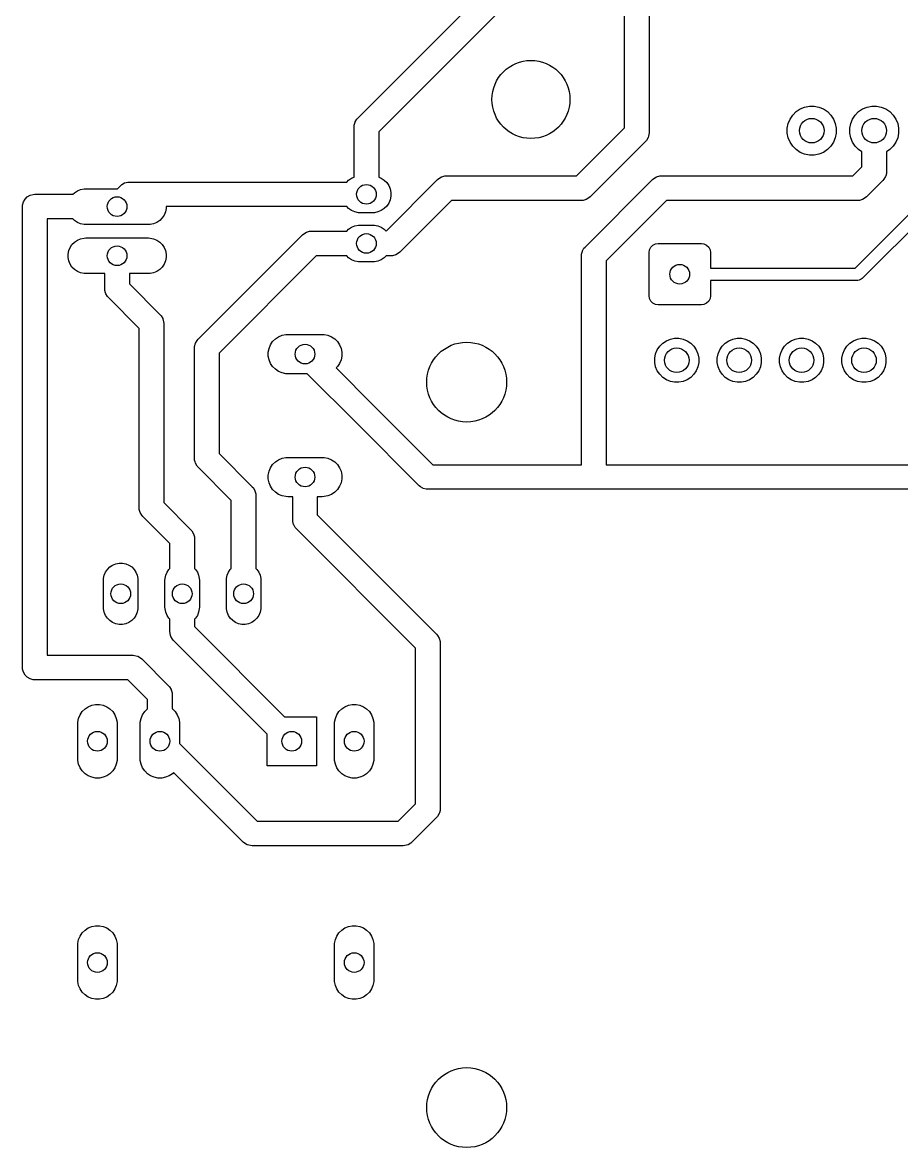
# Model space of a CAD drawing. Header units: millimetres. Extents: x 63 to 195, y -122 to -48.
# Drawn here: x 63 to 98.78, y -119.77 to -74.01 of the extents above; entities that cross this region are included whole.
import ezdxf

# ---------------------------------------------------------------- set-up
doc = ezdxf.new("R2010")
doc.units = ezdxf.units.MM
doc.layers.add('F.Cu', color=13, linetype='CONTINUOUS', true_color=0xc83434)

msp = doc.modelspace()

# ---------------------------------------------------------------- linework, layer by layer
at = {"layer": 'F.Cu', "linetype": 'CONTINUOUS'}
for p, q in [((76.646447, -77.896447), (106.396446, -48.146447)), ((106.957107, -49), (77.5, -78.457106)), ((87.5, -78.292893), (87.5, -73)), ((88.5, -73.207106), (88.5, -78.5)), ((94.243079, -77.938603), (94.35199, -77.775607)), ((94.35199, -77.775607), (94.490607, -77.63699)), ((94.490607, -77.63699), (94.653603, -77.528079)), ((94.653603, -77.528079), (94.834715, -77.45306)), ((94.834715, -77.45306), (95.026983, -77.414815)), ((95.026983, -77.414815), (95.223017, -77.414815)), ((95.223017, -77.414815), (95.415285, -77.45306)), ((95.415285, -77.45306), (95.596397, -77.528079)), ((95.596397, -77.528079), (95.759393, -77.63699)), ((95.759393, -77.63699), (95.89801, -77.775607)), ((95.89801, -77.775607), (96.006921, -77.938603)), ((96.783079, -77.938603), (96.89199, -77.775607)), ((96.89199, -77.775607), (97.030607, -77.63699)), ((97.030607, -77.63699), (97.193603, -77.528079)), ((97.193603, -77.528079), (97.374715, -77.45306)), ((97.374715, -77.45306), (97.566983, -77.414815)), ((97.566983, -77.414815), (97.763017, -77.414815)), ((97.763017, -77.414815), (97.955285, -77.45306)), ((97.955285, -77.45306), (98.136397, -77.528079)), ((98.136397, -77.528079), (98.299393, -77.63699)), ((98.299393, -77.63699), (98.43801, -77.775607)), ((98.43801, -77.775607), (98.546921, -77.938603)), ((76.5, -78.25), (76.504277, -78.184752)), ((76.5, -80.295668), (76.5, -78.25)), ((76.504277, -78.184737), (76.53806, -78.058658)), ((76.504277, -78.184752), (76.504277, -78.184737)), ((76.53806, -78.058658), (76.539337, -78.056447)), ((76.539337, -78.056447), (76.603323, -77.945619)), ((76.603323, -77.945619), (76.603338, -77.945603)), ((76.603338, -77.945603), (76.646447, -77.896447)), ((94.129815, -78.311983), (94.16806, -78.119715)), ((94.16806, -78.119715), (94.243079, -77.938603)), ((96.006921, -77.938603), (96.08194, -78.119715)), ((96.08194, -78.119715), (96.120185, -78.311983)), ((96.669815, -78.311983), (96.70806, -78.119715)), ((96.70806, -78.119715), (96.783079, -77.938603)), ((98.546921, -77.938603), (98.62194, -78.119715)), ((98.62194, -78.119715), (98.660185, -78.311983)), ((77.5, -78.457106), (77.5, -80.295668)), ((85.542894, -80.25), (87.5, -78.292893)), ((88.46194, -78.691342), (88.396677, -78.804381)), ((88.477757, -78.632311), (88.46194, -78.691342)), ((88.495723, -78.565263), (88.477757, -78.632311)), ((88.5, -78.5), (88.495723, -78.565247)), ((88.495723, -78.565247), (88.495723, -78.565263)), ((94.129815, -78.508017), (94.129815, -78.311983)), ((94.16806, -78.700285), (94.129815, -78.508017)), ((94.243079, -78.881397), (94.16806, -78.700285)), ((96.08194, -78.700285), (96.006921, -78.881397)), ((96.120185, -78.508017), (96.08194, -78.700285)), ((96.120185, -78.311983), (96.120185, -78.508017)), ((96.669815, -78.508017), (96.669815, -78.311983)), ((96.70806, -78.700285), (96.669815, -78.508017)), ((96.783079, -78.881397), (96.70806, -78.700285)), ((98.62194, -78.700285), (98.546921, -78.881397)), ((98.660185, -78.508017), (98.62194, -78.700285)), ((98.660185, -78.311983), (98.660185, -78.508017)), ((88.353554, -78.853553), (86.103553, -81.103553)), ((88.396669, -78.804388), (88.353554, -78.853553)), ((88.396677, -78.804381), (88.396669, -78.804388)), ((94.35199, -79.044393), (94.243079, -78.881397)), ((94.490607, -79.18301), (94.35199, -79.044393)), ((95.89801, -79.044393), (95.759393, -79.18301)), ((96.006921, -78.881397), (95.89801, -79.044393)), ((96.89199, -79.044393), (96.783079, -78.881397)), ((97.030607, -79.18301), (96.89199, -79.044393)), ((98.43801, -79.044393), (98.299393, -79.18301)), ((98.546921, -78.881397), (98.43801, -79.044393)), ((94.653603, -79.291921), (94.490607, -79.18301)), ((94.834715, -79.36694), (94.653603, -79.291921)), ((95.026983, -79.405185), (94.834715, -79.36694)), ((95.223017, -79.405185), (95.026983, -79.405185)), ((95.415285, -79.36694), (95.223017, -79.405185)), ((95.596397, -79.291921), (95.415285, -79.36694)), ((95.759393, -79.18301), (95.596397, -79.291921)), ((97.165, -79.272808), (97.030607, -79.18301)), ((97.165, -79.877894), (97.165, -79.272808)), ((98.299393, -79.18301), (98.165, -79.272808)), ((98.165, -79.272808), (98.165, -80.085)), ((96.792894, -80.25), (97.165, -79.877894)), ((98.165, -80.085), (98.160723, -80.150247)), ((67.045619, -80.603323), (67.158658, -80.53806)), ((67.158658, -80.53806), (67.284737, -80.504277)), ((67.284737, -80.504277), (67.284752, -80.504277)), ((67.284752, -80.504277), (67.35, -80.5)), ((67.35, -80.5), (76.194447, -80.5)), ((76.194447, -80.5), (76.274205, -80.420242)), ((76.274205, -80.420242), (76.396452, -80.338559)), ((76.396452, -80.338559), (76.5, -80.295668)), ((77.5, -80.295668), (77.603548, -80.338559)), ((77.603548, -80.338559), (77.725795, -80.420242)), ((77.725795, -80.420242), (77.829758, -80.524205)), ((77.799223, -82.49367), (79.896447, -80.396446)), ((77.829758, -80.524205), (77.911441, -80.646452)), ((79.896447, -80.396446), (79.945611, -80.35333)), ((79.945611, -80.35333), (79.945619, -80.353323)), ((79.945619, -80.353323), (80.058658, -80.28806)), ((80.058658, -80.28806), (80.102391, -80.276342)), ((80.102391, -80.276342), (80.184737, -80.254277)), ((80.184737, -80.254277), (80.184752, -80.254277)), ((80.184752, -80.254277), (80.25, -80.25)), ((80.25, -80.25), (85.542894, -80.25)), ((85.896447, -83.146447), (88.646446, -80.396447)), ((88.646446, -80.396447), (88.69561, -80.353331)), ((88.69561, -80.353331), (88.695619, -80.353323)), ((88.695619, -80.353323), (88.808658, -80.28806)), ((88.808658, -80.28806), (88.934737, -80.254277)), ((88.934737, -80.254277), (88.934752, -80.254277)), ((88.934752, -80.254277), (89, -80.25)), ((89, -80.25), (96.792894, -80.25)), ((98.018553, -80.438553), (97.353553, -81.103553)), ((98.061661, -80.389396), (98.018553, -80.438553)), ((98.061677, -80.389381), (98.061661, -80.389396)), ((98.12694, -80.276342), (98.061677, -80.389381)), ((98.135237, -80.245376), (98.12694, -80.276342)), ((98.160723, -80.150263), (98.135237, -80.245376)), ((98.160723, -80.150247), (98.160723, -80.150263)), ((63.434737, -81.004278), (63.5, -81)), ((63.5, -81), (65.054632, -81)), ((65.054632, -81), (65.115065, -80.939567)), ((65.115065, -80.939567), (65.233237, -80.860607)), ((65.233237, -80.860607), (65.364544, -80.806218)), ((65.364544, -80.806218), (65.503938, -80.778491)), ((65.503938, -80.778491), (65.575, -80.775)), ((65.575, -80.775), (66.867893, -80.775)), ((66.867893, -80.775), (66.996447, -80.646446)), ((66.996447, -80.646446), (67.045603, -80.603338)), ((67.045603, -80.603338), (67.045619, -80.603323)), ((77.911441, -80.646452), (77.967705, -80.782286)), ((77.967705, -80.782286), (77.996389, -80.926487)), ((77.996389, -80.926487), (77.996389, -81.073513)), ((63, -81.5), (63.004278, -81.434737)), ((63.004278, -81.434737), (63.03806, -81.308658)), ((63.03806, -81.308658), (63.103323, -81.195619)), ((63.103323, -81.195619), (63.195619, -81.103323)), ((63.195619, -81.103323), (63.308658, -81.03806)), ((63.308658, -81.03806), (63.434737, -81.004278)), ((77.911441, -81.353548), (77.829758, -81.475795)), ((77.967705, -81.217714), (77.911441, -81.353548)), ((77.996389, -81.073513), (77.967705, -81.217714)), ((80.457107, -81.25), (78.353553, -83.353553)), ((85.75, -81.25), (80.457107, -81.25)), ((85.815248, -81.245723), (85.75, -81.25)), ((85.815263, -81.245723), (85.815248, -81.245723)), ((85.941342, -81.21194), (85.815263, -81.245723)), ((86.054381, -81.146677), (85.941342, -81.21194)), ((86.054396, -81.146661), (86.054381, -81.146677)), ((86.103553, -81.103553), (86.054396, -81.146661)), ((89.207107, -81.25), (86.75, -83.707106)), ((97, -81.25), (89.207107, -81.25)), ((96.896446, -84), (99.5, -81.396446)), ((97.065248, -81.245723), (97, -81.25)), ((97.065263, -81.245723), (97.065248, -81.245723)), ((97.191342, -81.21194), (97.065263, -81.245723)), ((97.304381, -81.146677), (97.191342, -81.21194)), ((97.304396, -81.146661), (97.304381, -81.146677)), ((97.353553, -81.103553), (97.304396, -81.146661)), ((63, -100.25), (63, -81.5)), ((68.764393, -81.841763), (68.685433, -81.959935)), ((68.818782, -81.710456), (68.764393, -81.841763)), ((68.846509, -81.571062), (68.818782, -81.710456)), ((76.194447, -81.5), (68.846509, -81.5)), ((68.846509, -81.5), (68.846509, -81.571062)), ((76.274205, -81.579758), (76.194447, -81.5)), ((76.396452, -81.661441), (76.274205, -81.579758)), ((76.532286, -81.717705), (76.396452, -81.661441)), ((76.676487, -81.746389), (76.532286, -81.717705)), ((76.75, -81.75), (76.676487, -81.746389)), ((77.25, -81.75), (76.75, -81.75)), ((77.323513, -81.746389), (77.25, -81.75)), ((77.467714, -81.717705), (77.323513, -81.746389)), ((77.603548, -81.661441), (77.467714, -81.717705)), ((77.725795, -81.579758), (77.603548, -81.661441)), ((77.829758, -81.475795), (77.725795, -81.579758)), ((99.926776, -81.676777), (97.176777, -84.426777)), ((65.054632, -82), (64, -82)), ((64, -82), (64, -99.75)), ((65.115065, -82.060433), (65.054632, -82)), ((65.233237, -82.139393), (65.115065, -82.060433)), ((65.364544, -82.193782), (65.233237, -82.139393)), ((65.503938, -82.221509), (65.364544, -82.193782)), ((65.575, -82.225), (65.503938, -82.221509)), ((68.125, -82.225), (65.575, -82.225)), ((68.196062, -82.221509), (68.125, -82.225)), ((68.335456, -82.193782), (68.196062, -82.221509)), ((68.466763, -82.139393), (68.335456, -82.193782)), ((68.584935, -82.060433), (68.466763, -82.139393)), ((68.685433, -81.959935), (68.584935, -82.060433)), ((76.274205, -82.420242), (76.396452, -82.338559)), ((76.396452, -82.338559), (76.532286, -82.282295)), ((76.532286, -82.282295), (76.676487, -82.253611)), ((76.676487, -82.253611), (76.75, -82.25)), ((76.75, -82.25), (77.25, -82.25)), ((77.25, -82.25), (77.323513, -82.253611)), ((77.323513, -82.253611), (77.467714, -82.282295)), ((77.467714, -82.282295), (77.603548, -82.338559)), ((77.603548, -82.338559), (77.725795, -82.420242)), ((65.233237, -82.860607), (65.364544, -82.806218)), ((65.364544, -82.806218), (65.503938, -82.778491)), ((65.503938, -82.778491), (65.575, -82.775)), ((65.575, -82.775), (68.125, -82.775)), ((68.125, -82.775), (68.196062, -82.778491)), ((68.196062, -82.778491), (68.335456, -82.806218)), ((68.335456, -82.806218), (68.466763, -82.860607)), ((70.146447, -86.896447), (74.396447, -82.646446)), ((74.396447, -82.646446), (74.445611, -82.60333)), ((74.445611, -82.60333), (74.445619, -82.603323)), ((74.445619, -82.603323), (74.558658, -82.53806)), ((74.558658, -82.53806), (74.604309, -82.525828)), ((74.604309, -82.525828), (74.684737, -82.504277)), ((74.684737, -82.504277), (74.684752, -82.504277)), ((74.684752, -82.504277), (74.75, -82.5)), ((74.75, -82.5), (76.194447, -82.5)), ((76.194447, -82.5), (76.274205, -82.420242)), ((77.725795, -82.420242), (77.799223, -82.49367)), ((64.853491, -83.428938), (64.881218, -83.289544)), ((64.881218, -83.289544), (64.935607, -83.158237)), ((64.935607, -83.158237), (65.014567, -83.040065)), ((65.014567, -83.040065), (65.115065, -82.939567)), ((65.115065, -82.939567), (65.233237, -82.860607)), ((68.466763, -82.860607), (68.584935, -82.939567)), ((68.584935, -82.939567), (68.685433, -83.040065)), ((68.685433, -83.040065), (68.764393, -83.158237)), ((68.764393, -83.158237), (68.818782, -83.289544)), ((68.818782, -83.289544), (68.846509, -83.428938)), ((85.79053, -83.30438), (85.853323, -83.195619)), ((85.853323, -83.195619), (85.853338, -83.195603)), ((85.853338, -83.195603), (85.896447, -83.146447)), ((88.5, -83.367648), (88.515284, -83.262745)), ((88.515284, -83.262745), (88.568438, -83.154016)), ((88.568438, -83.154016), (88.654016, -83.068438)), ((88.654016, -83.068438), (88.762745, -83.015284)), ((88.762745, -83.015284), (88.867648, -83)), ((88.867648, -83), (90.632352, -83)), ((90.632352, -83), (90.737255, -83.015284)), ((90.737255, -83.015284), (90.845984, -83.068438)), ((90.845984, -83.068438), (90.931562, -83.154016)), ((90.931562, -83.154016), (90.984716, -83.262745)), ((90.984716, -83.262745), (91, -83.367648)), ((64.853491, -83.571062), (64.853491, -83.428938)), ((64.881218, -83.710456), (64.853491, -83.571062)), ((64.935607, -83.841763), (64.881218, -83.710456)), ((68.818782, -83.710456), (68.764393, -83.841763)), ((68.846509, -83.571062), (68.818782, -83.710456)), ((68.846509, -83.428938), (68.846509, -83.571062)), ((74.957107, -83.5), (71, -87.457106)), ((76.194447, -83.5), (74.957107, -83.5)), ((76.274205, -83.579758), (76.194447, -83.5)), ((76.396452, -83.661441), (76.274205, -83.579758)), ((76.532286, -83.717705), (76.396452, -83.661441)), ((76.676487, -83.746389), (76.532286, -83.717705)), ((76.75, -83.75), (76.676487, -83.746389)), ((77.25, -83.75), (76.75, -83.75)), ((77.323513, -83.746389), (77.25, -83.75)), ((77.467714, -83.717705), (77.323513, -83.746389)), ((77.603548, -83.661441), (77.467714, -83.717705)), ((77.725795, -83.579758), (77.603548, -83.661441)), ((77.805553, -83.5), (77.725795, -83.579758)), ((78, -83.5), (77.805553, -83.5)), ((78.065248, -83.495723), (78, -83.5)), ((78.065263, -83.495723), (78.065248, -83.495723)), ((78.191342, -83.46194), (78.065263, -83.495723)), ((78.304381, -83.396677), (78.191342, -83.46194)), ((78.304396, -83.396661), (78.304381, -83.396677)), ((78.353553, -83.353553), (78.304396, -83.396661)), ((85.75, -83.5), (85.754277, -83.434752)), ((85.75, -92), (85.75, -83.5)), ((85.754277, -83.434737), (85.78806, -83.308658)), ((85.754277, -83.434752), (85.754277, -83.434737)), ((85.78806, -83.308658), (85.79053, -83.30438)), ((86.75, -83.707106), (86.75, -92)), ((88.5, -85.132352), (88.5, -83.367648)), ((91, -83.367648), (91, -84)), ((65.014567, -83.959935), (64.935607, -83.841763)), ((65.115065, -84.060433), (65.014567, -83.959935)), ((65.233237, -84.139393), (65.115065, -84.060433)), ((65.364544, -84.193782), (65.233237, -84.139393)), ((65.503938, -84.221509), (65.364544, -84.193782)), ((68.335456, -84.193782), (68.196062, -84.221509)), ((68.466763, -84.139393), (68.335456, -84.193782)), ((68.584935, -84.060433), (68.466763, -84.139393)), ((68.685433, -83.959935), (68.584935, -84.060433)), ((68.764393, -83.841763), (68.685433, -83.959935)), ((91, -84), (96.896446, -84)), ((65.575, -84.225), (65.503938, -84.221509)), ((66.35, -84.225), (65.575, -84.225)), ((66.35, -84.85), (66.35, -84.225)), ((68.125, -84.225), (67.35, -84.225)), ((67.35, -84.225), (67.35, -84.642894)), ((67.35, -84.642894), (68.603553, -85.896447)), ((68.196062, -84.221509), (68.125, -84.225)), ((97, -84.5), (91, -84.5)), ((91, -84.5), (91, -85.132352)), ((97.048773, -84.495196), (97, -84.5)), ((97.138893, -84.457867), (97.048773, -84.495196)), ((97.138897, -84.457862), (97.138893, -84.457867)), ((97.176777, -84.426777), (97.138897, -84.457862)), ((66.354277, -84.915247), (66.35, -84.85)), ((66.354277, -84.915263), (66.354277, -84.915247)), ((66.378129, -85.004278), (66.354277, -84.915263)), ((66.38806, -85.041342), (66.378129, -85.004278)), ((66.453323, -85.154381), (66.38806, -85.041342)), ((66.453338, -85.154396), (66.453323, -85.154381)), ((66.496447, -85.203553), (66.453338, -85.154396)), ((67.75, -86.457106), (66.496447, -85.203553)), ((88.515284, -85.237255), (88.5, -85.132352)), ((88.568438, -85.345984), (88.515284, -85.237255)), ((88.654016, -85.431562), (88.568438, -85.345984)), ((88.762745, -85.484716), (88.654016, -85.431562)), ((88.867648, -85.5), (88.762745, -85.484716)), ((90.632352, -85.5), (88.867648, -85.5)), ((90.737255, -85.484716), (90.632352, -85.5)), ((90.845984, -85.431562), (90.737255, -85.484716)), ((90.931562, -85.345984), (90.845984, -85.431562)), ((90.984716, -85.237255), (90.931562, -85.345984)), ((91, -85.132352), (90.984716, -85.237255)), ((68.603553, -85.896447), (68.646661, -85.945603)), ((68.646661, -85.945603), (68.646677, -85.945619)), ((68.646677, -85.945619), (68.70947, -86.05438)), ((67.75, -93.75), (67.75, -86.457106)), ((68.70947, -86.05438), (68.71194, -86.058658)), ((68.71194, -86.058658), (68.745723, -86.184737)), ((68.745723, -86.184737), (68.745723, -86.184752)), ((68.745723, -86.184752), (68.75, -86.25)), ((68.75, -86.25), (68.75, -93.542894)), ((70.040581, -87.054291), (70.103323, -86.945619)), ((70.103323, -86.945619), (70.103338, -86.945603)), ((70.103338, -86.945603), (70.146447, -86.896447)), ((73.181592, -86.992485), (73.292485, -86.881592)), ((73.292485, -86.881592), (73.422883, -86.794463)), ((73.422883, -86.794463), (73.567772, -86.734448)), ((73.567772, -86.734448), (73.721586, -86.703852)), ((73.721586, -86.703852), (73.8, -86.7)), ((73.8, -86.7), (75.2, -86.7)), ((75.2, -86.7), (75.278414, -86.703852)), ((75.278414, -86.703852), (75.432228, -86.734448)), ((75.432228, -86.734448), (75.577117, -86.794463)), ((75.577117, -86.794463), (75.707515, -86.881592)), ((75.707515, -86.881592), (75.818408, -86.992485)), ((89.205743, -86.956271), (89.368744, -86.888754)), ((89.368744, -86.888754), (89.541785, -86.854334)), ((89.541785, -86.854334), (89.718215, -86.854334)), ((89.718215, -86.854334), (89.891256, -86.888754)), ((89.891256, -86.888754), (90.054257, -86.956271)), ((91.745743, -86.956271), (91.908744, -86.888754)), ((91.908744, -86.888754), (92.081785, -86.854334)), ((92.081785, -86.854334), (92.258215, -86.854334)), ((92.258215, -86.854334), (92.431256, -86.888754)), ((92.431256, -86.888754), (92.594257, -86.956271)), ((94.285743, -86.956271), (94.448744, -86.888754)), ((94.448744, -86.888754), (94.621785, -86.854334)), ((94.621785, -86.854334), (94.798215, -86.854334)), ((94.798215, -86.854334), (94.971256, -86.888754)), ((94.971256, -86.888754), (95.134257, -86.956271)), ((96.825743, -86.956271), (96.988744, -86.888754)), ((96.988744, -86.888754), (97.161785, -86.854334)), ((97.161785, -86.854334), (97.338215, -86.854334)), ((97.338215, -86.854334), (97.511256, -86.888754)), ((97.511256, -86.888754), (97.674257, -86.956271)), ((70, -87.25), (70.004277, -87.184752)), ((70, -91.75), (70, -87.25)), ((70.004277, -87.184737), (70.03806, -87.058658)), ((70.004277, -87.184752), (70.004277, -87.184737)), ((70.03806, -87.058658), (70.040581, -87.054291)), ((73.003852, -87.421586), (73.034448, -87.267772)), ((73.034448, -87.267772), (73.094463, -87.122883)), ((73.094463, -87.122883), (73.181592, -86.992485)), ((75.818408, -86.992485), (75.905537, -87.122883)), ((75.905537, -87.122883), (75.965552, -87.267772)), ((75.965552, -87.267772), (75.996148, -87.421586)), ((88.768754, -87.488744), (88.836271, -87.325743)), ((88.836271, -87.325743), (88.934291, -87.179046)), ((88.934291, -87.179046), (89.059046, -87.054291)), ((89.059046, -87.054291), (89.205743, -86.956271)), ((90.054257, -86.956271), (90.200954, -87.054291)), ((90.200954, -87.054291), (90.325709, -87.179046)), ((90.325709, -87.179046), (90.423729, -87.325743)), ((90.423729, -87.325743), (90.491246, -87.488744)), ((91.308754, -87.488744), (91.376271, -87.325743)), ((91.376271, -87.325743), (91.474291, -87.179046)), ((91.474291, -87.179046), (91.599046, -87.054291)), ((91.599046, -87.054291), (91.745743, -86.956271)), ((92.594257, -86.956271), (92.740954, -87.054291)), ((92.740954, -87.054291), (92.865709, -87.179046)), ((92.865709, -87.179046), (92.963729, -87.325743)), ((92.963729, -87.325743), (93.031246, -87.488744)), ((93.848754, -87.488744), (93.916271, -87.325743)), ((93.916271, -87.325743), (94.014291, -87.179046)), ((94.014291, -87.179046), (94.139046, -87.054291)), ((94.139046, -87.054291), (94.285743, -86.956271)), ((95.134257, -86.956271), (95.280954, -87.054291)), ((95.280954, -87.054291), (95.405709, -87.179046)), ((95.405709, -87.179046), (95.503729, -87.325743)), ((95.503729, -87.325743), (95.571246, -87.488744)), ((96.388754, -87.488744), (96.456271, -87.325743)), ((96.456271, -87.325743), (96.554291, -87.179046)), ((96.554291, -87.179046), (96.679046, -87.054291)), ((96.679046, -87.054291), (96.825743, -86.956271)), ((97.674257, -86.956271), (97.820954, -87.054291)), ((97.820954, -87.054291), (97.945709, -87.179046)), ((97.945709, -87.179046), (98.043729, -87.325743)), ((98.043729, -87.325743), (98.111246, -87.488744)), ((71, -87.457106), (71, -91.542893)), ((73.003852, -87.578414), (73.003852, -87.421586)), ((73.034448, -87.732228), (73.003852, -87.578414)), ((73.094463, -87.877117), (73.034448, -87.732228)), ((75.965552, -87.732228), (75.905537, -87.877117)), ((75.996148, -87.578414), (75.965552, -87.732228)), ((75.996148, -87.421586), (75.996148, -87.578414)), ((88.734334, -87.661785), (88.768754, -87.488744)), ((88.734334, -87.838215), (88.734334, -87.661785)), ((88.768754, -88.011256), (88.734334, -87.838215)), ((90.491246, -87.488744), (90.525666, -87.661785)), ((90.525666, -87.838215), (90.491246, -88.011256)), ((90.525666, -87.661785), (90.525666, -87.838215)), ((91.274334, -87.661785), (91.308754, -87.488744)), ((91.274334, -87.838215), (91.274334, -87.661785)), ((91.308754, -88.011256), (91.274334, -87.838215)), ((93.031246, -87.488744), (93.065666, -87.661785)), ((93.065666, -87.838215), (93.031246, -88.011256)), ((93.065666, -87.661785), (93.065666, -87.838215)), ((93.814334, -87.661785), (93.848754, -87.488744)), ((93.814334, -87.838215), (93.814334, -87.661785)), ((93.848754, -88.011256), (93.814334, -87.838215)), ((95.571246, -87.488744), (95.605666, -87.661785)), ((95.605666, -87.838215), (95.571246, -88.011256)), ((95.605666, -87.661785), (95.605666, -87.838215)), ((96.354334, -87.661785), (96.388754, -87.488744)), ((96.354334, -87.838215), (96.354334, -87.661785)), ((96.388754, -88.011256), (96.354334, -87.838215)), ((98.111246, -87.488744), (98.145666, -87.661785)), ((98.145666, -87.838215), (98.111246, -88.011256)), ((98.145666, -87.661785), (98.145666, -87.838215)), ((73.181592, -88.007515), (73.094463, -87.877117)), ((73.292485, -88.118408), (73.181592, -88.007515)), ((73.422883, -88.205537), (73.292485, -88.118408)), ((73.567772, -88.265552), (73.422883, -88.205537)), ((73.721586, -88.296148), (73.567772, -88.265552)), ((73.8, -88.3), (73.721586, -88.296148)), ((74.592894, -88.3), (73.8, -88.3)), ((76.601552, -90.308659), (74.592894, -88.3)), ((75.818408, -88.007515), (75.766514, -88.059408)), ((75.766514, -88.059408), (77.291843, -89.584737)), ((75.905537, -87.877117), (75.818408, -88.007515)), ((88.836271, -88.174257), (88.768754, -88.011256)), ((88.934291, -88.320954), (88.836271, -88.174257)), ((89.059046, -88.445709), (88.934291, -88.320954)), ((90.325709, -88.320954), (90.200954, -88.445709)), ((90.423729, -88.174257), (90.325709, -88.320954)), ((90.491246, -88.011256), (90.423729, -88.174257)), ((91.376271, -88.174257), (91.308754, -88.011256)), ((91.474291, -88.320954), (91.376271, -88.174257)), ((91.599046, -88.445709), (91.474291, -88.320954)), ((92.865709, -88.320954), (92.740954, -88.445709)), ((92.963729, -88.174257), (92.865709, -88.320954)), ((93.031246, -88.011256), (92.963729, -88.174257)), ((93.916271, -88.174257), (93.848754, -88.011256)), ((94.014291, -88.320954), (93.916271, -88.174257)), ((94.139046, -88.445709), (94.014291, -88.320954)), ((95.405709, -88.320954), (95.280954, -88.445709)), ((95.503729, -88.174257), (95.405709, -88.320954)), ((95.571246, -88.011256), (95.503729, -88.174257)), ((96.456271, -88.174257), (96.388754, -88.011256)), ((96.554291, -88.320954), (96.456271, -88.174257)), ((96.679046, -88.445709), (96.554291, -88.320954)), ((97.945709, -88.320954), (97.820954, -88.445709)), ((98.043729, -88.174257), (97.945709, -88.320954)), ((98.111246, -88.011256), (98.043729, -88.174257)), ((89.205743, -88.543729), (89.059046, -88.445709)), ((89.368744, -88.611246), (89.205743, -88.543729)), ((89.541785, -88.645666), (89.368744, -88.611246)), ((89.718215, -88.645666), (89.541785, -88.645666)), ((89.891256, -88.611246), (89.718215, -88.645666)), ((90.054257, -88.543729), (89.891256, -88.611246)), ((90.200954, -88.445709), (90.054257, -88.543729)), ((91.745743, -88.543729), (91.599046, -88.445709)), ((91.908744, -88.611246), (91.745743, -88.543729)), ((92.081785, -88.645666), (91.908744, -88.611246)), ((92.258215, -88.645666), (92.081785, -88.645666)), ((92.431256, -88.611246), (92.258215, -88.645666)), ((92.594257, -88.543729), (92.431256, -88.611246)), ((92.740954, -88.445709), (92.594257, -88.543729)), ((94.285743, -88.543729), (94.139046, -88.445709)), ((94.448744, -88.611246), (94.285743, -88.543729)), ((94.621785, -88.645666), (94.448744, -88.611246)), ((94.798215, -88.645666), (94.621785, -88.645666)), ((94.971256, -88.611246), (94.798215, -88.645666)), ((95.134257, -88.543729), (94.971256, -88.611246)), ((95.280954, -88.445709), (95.134257, -88.543729)), ((96.825743, -88.543729), (96.679046, -88.445709)), ((96.988744, -88.611246), (96.825743, -88.543729)), ((97.161785, -88.645666), (96.988744, -88.611246)), ((97.338215, -88.645666), (97.161785, -88.645666)), ((97.511256, -88.611246), (97.338215, -88.645666)), ((97.674257, -88.543729), (97.511256, -88.611246)), ((97.820954, -88.445709), (97.674257, -88.543729)), ((77.291843, -89.584737), (79.707107, -92)), ((79.146447, -92.853554), (76.601552, -90.308659)), ((70.004277, -91.815247), (70, -91.75)), ((70.004277, -91.815263), (70.004277, -91.815247)), ((70.02205, -91.881592), (70.004277, -91.815263)), ((70.03806, -91.941342), (70.02205, -91.881592)), ((70.103323, -92.054381), (70.03806, -91.941342)), ((71, -91.542893), (72.353553, -92.896446)), ((73.181592, -91.992485), (73.292485, -91.881592)), ((73.292485, -91.881592), (73.422883, -91.794463)), ((73.422883, -91.794463), (73.567772, -91.734448)), ((73.567772, -91.734448), (73.721586, -91.703852)), ((73.721586, -91.703852), (73.8, -91.7)), ((73.8, -91.7), (75.2, -91.7)), ((75.2, -91.7), (75.278414, -91.703852)), ((75.278414, -91.703852), (75.432228, -91.734448)), ((75.432228, -91.734448), (75.577117, -91.794463)), ((75.577117, -91.794463), (75.707515, -91.881592)), ((75.707515, -91.881592), (75.818408, -91.992485)), ((70.103338, -92.054396), (70.103323, -92.054381)), ((70.146447, -92.103553), (70.103338, -92.054396)), ((71.5, -93.457106), (70.146447, -92.103553)), ((73.003852, -92.421586), (73.034448, -92.267772)), ((73.003852, -92.578414), (73.003852, -92.421586)), ((73.034448, -92.267772), (73.094463, -92.122883)), ((73.094463, -92.122883), (73.181592, -91.992485)), ((75.818408, -91.992485), (75.905537, -92.122883)), ((75.905537, -92.122883), (75.965552, -92.267772)), ((75.965552, -92.267772), (75.996148, -92.421586)), ((75.996148, -92.421586), (75.996148, -92.578414)), ((79.707107, -92), (85.75, -92)), ((86.75, -92), (106.892894, -92)), ((72.353553, -92.896446), (72.396668, -92.94561)), ((73.034448, -92.732228), (73.003852, -92.578414)), ((73.094463, -92.877117), (73.034448, -92.732228)), ((73.181592, -93.007515), (73.094463, -92.877117)), ((75.905537, -92.877117), (75.818408, -93.007515)), ((75.965552, -92.732228), (75.905537, -92.877117)), ((75.996148, -92.578414), (75.965552, -92.732228)), ((79.195603, -92.896661), (79.146447, -92.853554)), ((79.195619, -92.896677), (79.195603, -92.896661)), ((79.299998, -92.95694), (79.195619, -92.896677)), ((72.396668, -92.94561), (72.396677, -92.945619)), ((72.396677, -92.945619), (72.46194, -93.058658)), ((72.46194, -93.058658), (72.495723, -93.184737)), ((72.495723, -93.184737), (72.495723, -93.184752)), ((72.495723, -93.184752), (72.5, -93.25)), ((72.5, -93.25), (72.5, -96.214818)), ((73.292485, -93.118408), (73.181592, -93.007515)), ((73.422883, -93.205537), (73.292485, -93.118408)), ((73.567772, -93.265552), (73.422883, -93.205537)), ((73.721586, -93.296148), (73.567772, -93.265552)), ((73.8, -93.3), (73.721586, -93.296148)), ((74, -93.3), (73.8, -93.3)), ((74, -94.25), (74, -93.3)), ((75.2, -93.3), (75, -93.3)), ((75, -93.3), (75, -94.042893)), ((75.278414, -93.296148), (75.2, -93.3)), ((75.432228, -93.265552), (75.278414, -93.296148)), ((75.577117, -93.205537), (75.432228, -93.265552)), ((75.707515, -93.118408), (75.577117, -93.205537)), ((75.818408, -93.007515), (75.707515, -93.118408)), ((79.308658, -92.96194), (79.299998, -92.95694)), ((79.434737, -92.995723), (79.308658, -92.96194)), ((79.434752, -92.995723), (79.434737, -92.995723)), ((79.5, -93), (79.434752, -92.995723)), ((86.25, -93), (79.5, -93)), ((107.1, -93), (86.25, -93)), ((67.754277, -93.815247), (67.75, -93.75)), ((67.754277, -93.815263), (67.754277, -93.815247)), ((67.78806, -93.941342), (67.754277, -93.815263)), ((68.75, -93.542894), (69.853553, -94.646447)), ((71.5, -96.214818), (71.5, -93.457106)), ((67.853323, -94.054381), (67.78806, -93.941342)), ((67.853338, -94.054396), (67.853323, -94.054381)), ((67.896447, -94.103553), (67.853338, -94.054396)), ((69, -95.207106), (67.896447, -94.103553)), ((74.004277, -94.315247), (74, -94.25)), ((75, -94.042893), (79.853554, -98.896447)), ((69.853553, -94.646447), (69.896661, -94.695603)), ((69.896661, -94.695603), (69.896677, -94.695619)), ((69.896677, -94.695619), (69.95947, -94.80438)), ((74.004277, -94.315263), (74.004277, -94.315247)), ((74.03629, -94.434737), (74.004277, -94.315263)), ((74.03806, -94.441342), (74.03629, -94.434737)), ((74.103323, -94.554381), (74.03806, -94.441342)), ((74.103338, -94.554396), (74.103323, -94.554381)), ((74.146447, -94.603553), (74.103338, -94.554396)), ((79, -99.457106), (74.146447, -94.603553)), ((69.95947, -94.80438), (69.96194, -94.808658)), ((69.96194, -94.808658), (69.995723, -94.934737)), ((69.995723, -94.934737), (69.995723, -94.934752)), ((69.995723, -94.934752), (70, -95)), ((70, -95), (70, -96.214818)), ((69, -96.214818), (69, -95.207106)), ((66.555925, -96.158893), (66.670022, -96.082655)), ((66.670022, -96.082655), (66.796801, -96.030142)), ((66.796801, -96.030142), (66.931388, -96.003371)), ((66.931388, -96.003371), (67.068612, -96.003371)), ((67.068612, -96.003371), (67.203199, -96.030142)), ((67.203199, -96.030142), (67.329978, -96.082655)), ((67.329978, -96.082655), (67.444075, -96.158893)), ((66.303371, -96.631388), (66.330142, -96.496801)), ((66.330142, -96.496801), (66.382655, -96.370022)), ((66.382655, -96.370022), (66.458893, -96.255925)), ((66.458893, -96.255925), (66.555925, -96.158893)), ((67.444075, -96.158893), (67.541107, -96.255925)), ((67.541107, -96.255925), (67.617345, -96.370022)), ((67.617345, -96.370022), (67.669858, -96.496801)), ((67.669858, -96.496801), (67.696629, -96.631388)), ((68.803371, -96.631388), (68.830142, -96.496801)), ((68.830142, -96.496801), (68.882655, -96.370022)), ((68.882655, -96.370022), (68.958893, -96.255925)), ((68.958893, -96.255925), (69, -96.214818)), ((70, -96.214818), (70.041107, -96.255925)), ((70.041107, -96.255925), (70.117345, -96.370022)), ((70.117345, -96.370022), (70.169858, -96.496801)), ((70.169858, -96.496801), (70.196629, -96.631388)), ((71.303371, -96.631388), (71.330142, -96.496801)), ((71.330142, -96.496801), (71.382655, -96.370022)), ((71.382655, -96.370022), (71.458893, -96.255925)), ((71.458893, -96.255925), (71.5, -96.214818)), ((72.5, -96.214818), (72.541107, -96.255925)), ((72.541107, -96.255925), (72.617345, -96.370022)), ((72.617345, -96.370022), (72.669858, -96.496801)), ((72.669858, -96.496801), (72.696629, -96.631388)), ((66.3, -96.7), (66.303371, -96.631388)), ((66.3, -97.8), (66.3, -96.7)), ((67.696629, -96.631388), (67.7, -96.7)), ((67.7, -96.7), (67.7, -97.8)), ((68.8, -96.7), (68.803371, -96.631388)), ((68.8, -97.8), (68.8, -96.7)), ((70.196629, -96.631388), (70.2, -96.7)), ((70.2, -96.7), (70.2, -97.8)), ((71.3, -96.7), (71.303371, -96.631388)), ((71.3, -97.8), (71.3, -96.7)), ((72.696629, -96.631388), (72.7, -96.7)), ((72.7, -96.7), (72.7, -97.8)), ((66.303371, -97.868612), (66.3, -97.8)), ((66.330142, -98.003199), (66.303371, -97.868612)), ((67.696629, -97.868612), (67.669858, -98.003199)), ((67.7, -97.8), (67.696629, -97.868612)), ((68.803371, -97.868612), (68.8, -97.8)), ((68.830142, -98.003199), (68.803371, -97.868612)), ((70.196629, -97.868612), (70.169858, -98.003199)), ((70.2, -97.8), (70.196629, -97.868612)), ((71.303371, -97.868612), (71.3, -97.8)), ((71.330142, -98.003199), (71.303371, -97.868612)), ((72.696629, -97.868612), (72.669858, -98.003199)), ((72.7, -97.8), (72.696629, -97.868612)), ((66.382655, -98.129978), (66.330142, -98.003199)), ((66.458893, -98.244075), (66.382655, -98.129978)), ((66.555925, -98.341107), (66.458893, -98.244075)), ((66.670022, -98.417345), (66.555925, -98.341107)), ((67.444075, -98.341107), (67.329978, -98.417345)), ((67.541107, -98.244075), (67.444075, -98.341107)), ((67.617345, -98.129978), (67.541107, -98.244075)), ((67.669858, -98.003199), (67.617345, -98.129978)), ((68.882655, -98.129978), (68.830142, -98.003199)), ((68.958893, -98.244075), (68.882655, -98.129978)), ((69, -98.285182), (68.958893, -98.244075)), ((69, -98.79), (69, -98.285182)), ((70.041107, -98.244075), (70, -98.285182)), ((70, -98.285182), (70, -98.582893)), ((70.117345, -98.129978), (70.041107, -98.244075)), ((70.169858, -98.003199), (70.117345, -98.129978)), ((71.382655, -98.129978), (71.330142, -98.003199)), ((71.458893, -98.244075), (71.382655, -98.129978)), ((71.555925, -98.341107), (71.458893, -98.244075)), ((71.670022, -98.417345), (71.555925, -98.341107)), ((72.444075, -98.341107), (72.329978, -98.417345)), ((72.541107, -98.244075), (72.444075, -98.341107)), ((72.617345, -98.129978), (72.541107, -98.244075)), ((72.669858, -98.003199), (72.617345, -98.129978)), ((66.796801, -98.469858), (66.670022, -98.417345)), ((66.931388, -98.496629), (66.796801, -98.469858)), ((67.068612, -98.496629), (66.931388, -98.496629)), ((67.203199, -98.469858), (67.068612, -98.496629)), ((67.329978, -98.417345), (67.203199, -98.469858)), ((69.004277, -98.855247), (69, -98.79)), ((70, -98.582893), (73.667107, -102.25)), ((71.796801, -98.469858), (71.670022, -98.417345)), ((71.931388, -98.496629), (71.796801, -98.469858)), ((72.068612, -98.496629), (71.931388, -98.496629)), ((72.203199, -98.469858), (72.068612, -98.496629)), ((72.329978, -98.417345), (72.203199, -98.469858)), ((69.004277, -98.855263), (69.004277, -98.855247)), ((69.029991, -98.951227), (69.004277, -98.855263)), ((69.03806, -98.981342), (69.029991, -98.951227)), ((69.103323, -99.094381), (69.03806, -98.981342)), ((69.103338, -99.094396), (69.103323, -99.094381)), ((69.146447, -99.143553), (69.103338, -99.094396)), ((72.96, -102.957106), (69.146447, -99.143553)), ((79.853554, -98.896447), (79.896661, -98.945603)), ((79.896661, -98.945603), (79.896677, -98.945619)), ((79.896677, -98.945619), (79.960562, -99.056271)), ((79.960562, -99.056271), (79.96194, -99.058658)), ((79.96194, -99.058658), (79.995723, -99.184737)), ((79.995723, -99.184737), (79.995723, -99.184752)), ((79.995723, -99.184752), (80, -99.25)), ((80, -99.25), (80, -106)), ((64, -99.75), (67.5, -99.75)), ((67.5, -99.75), (67.565248, -99.754277)), ((67.565248, -99.754277), (67.565263, -99.754277)), ((67.565263, -99.754277), (67.67894, -99.784737)), ((79, -105.792893), (79, -99.457106)), ((67.67894, -99.784737), (67.691342, -99.78806)), ((67.691342, -99.78806), (67.804381, -99.853323)), ((67.804381, -99.853323), (67.804396, -99.853338)), ((67.804396, -99.853338), (67.853553, -99.896447)), ((67.853553, -99.896447), (68.945553, -100.988446)), ((63.004278, -100.315263), (63, -100.25)), ((63.03806, -100.441342), (63.004278, -100.315263)), ((63.103323, -100.554381), (63.03806, -100.441342)), ((63.195619, -100.646677), (63.103323, -100.554381)), ((63.308658, -100.71194), (63.195619, -100.646677)), ((63.434737, -100.745722), (63.308658, -100.71194)), ((63.5, -100.75), (63.434737, -100.745722)), ((67.292894, -100.75), (63.5, -100.75)), ((68.092, -101.549106), (67.292894, -100.75)), ((68.945553, -100.988446), (68.988668, -101.03761)), ((68.988668, -101.03761), (68.988677, -101.037619)), ((68.988677, -101.037619), (69.047951, -101.140285)), ((69.047951, -101.140285), (69.05394, -101.150658)), ((68.092, -101.92657), (68.092, -101.549106)), ((69.05394, -101.150658), (69.087723, -101.276737)), ((69.087723, -101.276737), (69.087723, -101.276752)), ((69.087723, -101.276752), (69.092, -101.342)), ((69.092, -101.342), (69.092, -101.92657)), ((65.346463, -102.172883), (65.433592, -102.042485)), ((65.433592, -102.042485), (65.544485, -101.931592)), ((65.544485, -101.931592), (65.674883, -101.844463)), ((65.674883, -101.844463), (65.819772, -101.784448)), ((65.819772, -101.784448), (65.973586, -101.753852)), ((65.973586, -101.753852), (66.130414, -101.753852)), ((66.130414, -101.753852), (66.284228, -101.784448)), ((66.284228, -101.784448), (66.429117, -101.844463)), ((66.429117, -101.844463), (66.559515, -101.931592)), ((66.559515, -101.931592), (66.670408, -102.042485)), ((66.670408, -102.042485), (66.757537, -102.172883)), ((67.886463, -102.172883), (67.973592, -102.042485)), ((67.973592, -102.042485), (68.084485, -101.931592)), ((68.084485, -101.931592), (68.092, -101.92657)), ((69.092, -101.92657), (69.099515, -101.931592)), ((69.099515, -101.931592), (69.210408, -102.042485)), ((69.210408, -102.042485), (69.297537, -102.172883)), ((75.794463, -102.172883), (75.881592, -102.042485)), ((75.881592, -102.042485), (75.992485, -101.931592)), ((75.992485, -101.931592), (76.122883, -101.844463)), ((76.122883, -101.844463), (76.267772, -101.784448)), ((76.267772, -101.784448), (76.421586, -101.753852)), ((76.421586, -101.753852), (76.578414, -101.753852)), ((76.578414, -101.753852), (76.732228, -101.784448)), ((76.732228, -101.784448), (76.877117, -101.844463)), ((76.877117, -101.844463), (77.007515, -101.931592)), ((77.007515, -101.931592), (77.118408, -102.042485)), ((77.118408, -102.042485), (77.205537, -102.172883)), ((65.252, -102.55), (65.255852, -102.471586)), ((65.255852, -102.471586), (65.286448, -102.317772)), ((65.286448, -102.317772), (65.346463, -102.172883)), ((66.757537, -102.172883), (66.817552, -102.317772)), ((66.817552, -102.317772), (66.848148, -102.471586)), ((66.848148, -102.471586), (66.852, -102.55)), ((67.792, -102.55), (67.795852, -102.471586)), ((67.795852, -102.471586), (67.826448, -102.317772)), ((67.826448, -102.317772), (67.886463, -102.172883)), ((69.297537, -102.172883), (69.357552, -102.317772)), ((69.357552, -102.317772), (69.388148, -102.471586)), ((69.388148, -102.471586), (69.392, -102.55)), ((73.667107, -102.25), (74.96, -102.25)), ((74.96, -102.25), (74.96, -104.25)), ((75.7, -102.55), (75.703852, -102.471586)), ((75.703852, -102.471586), (75.734448, -102.317772)), ((75.734448, -102.317772), (75.794463, -102.172883)), ((77.205537, -102.172883), (77.265552, -102.317772)), ((77.265552, -102.317772), (77.296148, -102.471586)), ((77.296148, -102.471586), (77.3, -102.55)), ((65.252, -103.95), (65.252, -102.55)), ((66.852, -102.55), (66.852, -103.95)), ((67.792, -103.95), (67.792, -102.55)), ((69.392, -102.55), (69.392, -103.342894)), ((72.96, -104.25), (72.96, -102.957106)), ((75.7, -103.95), (75.7, -102.55)), ((77.3, -102.55), (77.3, -103.95)), ((69.392, -103.342894), (72.549106, -106.5)), ((65.255852, -104.028414), (65.252, -103.95)), ((65.286448, -104.182228), (65.255852, -104.028414)), ((65.346463, -104.327117), (65.286448, -104.182228)), ((65.433592, -104.457515), (65.346463, -104.327117)), ((66.757537, -104.327117), (66.670408, -104.457515)), ((66.817552, -104.182228), (66.757537, -104.327117)), ((66.848148, -104.028414), (66.817552, -104.182228)), ((66.852, -103.95), (66.848148, -104.028414)), ((67.795852, -104.028414), (67.792, -103.95)), ((67.826448, -104.182228), (67.795852, -104.028414)), ((67.886463, -104.327117), (67.826448, -104.182228)), ((67.973592, -104.457515), (67.886463, -104.327117)), ((74.96, -104.25), (72.96, -104.25)), ((75.703852, -104.028414), (75.7, -103.95)), ((75.734448, -104.182228), (75.703852, -104.028414)), ((75.794463, -104.327117), (75.734448, -104.182228)), ((75.881592, -104.457515), (75.794463, -104.327117)), ((77.205537, -104.327117), (77.118408, -104.457515)), ((77.265552, -104.182228), (77.205537, -104.327117)), ((77.296148, -104.028414), (77.265552, -104.182228)), ((77.3, -103.95), (77.296148, -104.028414)), ((65.544485, -104.568408), (65.433592, -104.457515)), ((65.674883, -104.655537), (65.544485, -104.568408)), ((65.819772, -104.715552), (65.674883, -104.655537)), ((65.973586, -104.746148), (65.819772, -104.715552)), ((66.130414, -104.746148), (65.973586, -104.746148)), ((66.284228, -104.715552), (66.130414, -104.746148)), ((66.429117, -104.655537), (66.284228, -104.715552)), ((66.559515, -104.568408), (66.429117, -104.655537)), ((66.670408, -104.457515), (66.559515, -104.568408)), ((68.084485, -104.568408), (67.973592, -104.457515)), ((68.214883, -104.655537), (68.084485, -104.568408)), ((68.359772, -104.715552), (68.214883, -104.655537)), ((68.513586, -104.746148), (68.359772, -104.715552)), ((68.670414, -104.746148), (68.513586, -104.746148)), ((68.824228, -104.715552), (68.670414, -104.746148)), ((68.969117, -104.655537), (68.824228, -104.715552)), ((69.099515, -104.568408), (68.969117, -104.655537)), ((69.151408, -104.516514), (69.099515, -104.568408)), ((71.988447, -107.353553), (69.151408, -104.516514)), ((75.992485, -104.568408), (75.881592, -104.457515)), ((76.122883, -104.655537), (75.992485, -104.568408)), ((76.267772, -104.715552), (76.122883, -104.655537)), ((76.421586, -104.746148), (76.267772, -104.715552)), ((76.578414, -104.746148), (76.421586, -104.746148)), ((76.732228, -104.715552), (76.578414, -104.746148)), ((76.877117, -104.655537), (76.732228, -104.715552)), ((77.007515, -104.568408), (76.877117, -104.655537)), ((77.118408, -104.457515), (77.007515, -104.568408)), ((78.292894, -106.5), (79, -105.792893)), ((79.969079, -106.164698), (79.96194, -106.191342)), ((79.995723, -106.065263), (79.969079, -106.164698)), ((80, -106), (79.995723, -106.065247)), ((79.995723, -106.065247), (79.995723, -106.065263)), ((72.549106, -106.5), (78.292894, -106.5)), ((79.853554, -106.353553), (78.853553, -107.353553)), ((79.896669, -106.304388), (79.853554, -106.353553)), ((79.896677, -106.304381), (79.896669, -106.304388)), ((79.96194, -106.191342), (79.896677, -106.304381)), ((72.037603, -107.396661), (71.988447, -107.353553)), ((72.037619, -107.396677), (72.037603, -107.396661)), ((72.150658, -107.46194), (72.037619, -107.396677)), ((72.276737, -107.495723), (72.150658, -107.46194)), ((72.276752, -107.495723), (72.276737, -107.495723)), ((72.342, -107.5), (72.276752, -107.495723)), ((78.5, -107.5), (72.342, -107.5)), ((78.565248, -107.495723), (78.5, -107.5)), ((78.565263, -107.495723), (78.565248, -107.495723)), ((78.691342, -107.46194), (78.565263, -107.495723)), ((78.804381, -107.396677), (78.691342, -107.46194)), ((78.804396, -107.396661), (78.804381, -107.396677)), ((78.853553, -107.353553), (78.804396, -107.396661)), ((65.286448, -111.317772), (65.346463, -111.172883)), ((65.346463, -111.172883), (65.433592, -111.042485)), ((65.433592, -111.042485), (65.544485, -110.931592)), ((65.544485, -110.931592), (65.674883, -110.844463)), ((65.674883, -110.844463), (65.819772, -110.784448)), ((65.819772, -110.784448), (65.973586, -110.753852)), ((65.973586, -110.753852), (66.130414, -110.753852)), ((66.130414, -110.753852), (66.284228, -110.784448)), ((66.284228, -110.784448), (66.429117, -110.844463)), ((66.429117, -110.844463), (66.559515, -110.931592)), ((66.559515, -110.931592), (66.670408, -111.042485)), ((66.670408, -111.042485), (66.757537, -111.172883)), ((66.757537, -111.172883), (66.817552, -111.317772)), ((75.734448, -111.317772), (75.794463, -111.172883)), ((75.794463, -111.172883), (75.881592, -111.042485)), ((75.881592, -111.042485), (75.992485, -110.931592)), ((75.992485, -110.931592), (76.122883, -110.844463)), ((76.122883, -110.844463), (76.267772, -110.784448)), ((76.267772, -110.784448), (76.421586, -110.753852)), ((76.421586, -110.753852), (76.578414, -110.753852)), ((76.578414, -110.753852), (76.732228, -110.784448)), ((76.732228, -110.784448), (76.877117, -110.844463)), ((76.877117, -110.844463), (77.007515, -110.931592)), ((77.007515, -110.931592), (77.118408, -111.042485)), ((77.118408, -111.042485), (77.205537, -111.172883)), ((77.205537, -111.172883), (77.265552, -111.317772)), ((65.252, -111.55), (65.255852, -111.471586)), ((65.252, -112.95), (65.252, -111.55)), ((65.255852, -111.471586), (65.286448, -111.317772)), ((66.817552, -111.317772), (66.848148, -111.471586)), ((66.848148, -111.471586), (66.852, -111.55)), ((66.852, -111.55), (66.852, -112.95)), ((75.7, -111.55), (75.703852, -111.471586)), ((75.7, -112.95), (75.7, -111.55)), ((75.703852, -111.471586), (75.734448, -111.317772)), ((77.265552, -111.317772), (77.296148, -111.471586)), ((77.296148, -111.471586), (77.3, -111.55)), ((77.3, -111.55), (77.3, -112.95)), ((65.255852, -113.028414), (65.252, -112.95)), ((65.286448, -113.182228), (65.255852, -113.028414)), ((66.848148, -113.028414), (66.817552, -113.182228)), ((66.852, -112.95), (66.848148, -113.028414)), ((75.703852, -113.028414), (75.7, -112.95)), ((75.734448, -113.182228), (75.703852, -113.028414)), ((77.296148, -113.028414), (77.265552, -113.182228)), ((77.3, -112.95), (77.296148, -113.028414)), ((65.346463, -113.327117), (65.286448, -113.182228)), ((65.433592, -113.457515), (65.346463, -113.327117)), ((65.544485, -113.568408), (65.433592, -113.457515)), ((66.670408, -113.457515), (66.559515, -113.568408)), ((66.757537, -113.327117), (66.670408, -113.457515)), ((66.817552, -113.182228), (66.757537, -113.327117)), ((75.794463, -113.327117), (75.734448, -113.182228)), ((75.881592, -113.457515), (75.794463, -113.327117)), ((75.992485, -113.568408), (75.881592, -113.457515)), ((77.118408, -113.457515), (77.007515, -113.568408)), ((77.205537, -113.327117), (77.118408, -113.457515)), ((77.265552, -113.182228), (77.205537, -113.327117)), ((65.674883, -113.655537), (65.544485, -113.568408)), ((65.819772, -113.715552), (65.674883, -113.655537)), ((65.973586, -113.746148), (65.819772, -113.715552)), ((66.130414, -113.746148), (65.973586, -113.746148)), ((66.284228, -113.715552), (66.130414, -113.746148)), ((66.429117, -113.655537), (66.284228, -113.715552)), ((66.559515, -113.568408), (66.429117, -113.655537)), ((76.122883, -113.655537), (75.992485, -113.568408)), ((76.267772, -113.715552), (76.122883, -113.655537)), ((76.421586, -113.746148), (76.267772, -113.715552)), ((76.578414, -113.746148), (76.421586, -113.746148)), ((76.732228, -113.715552), (76.578414, -113.746148)), ((76.877117, -113.655537), (76.732228, -113.715552)), ((77.007515, -113.568408), (76.877117, -113.655537))]:
    msp.add_line(p, q, dxfattribs=at)
at = {"layer": 'F.Cu'}
for centre, radius in [((83.695, -77.14), 1.5875), ((83.695, -77.14), 1.587499), ((95.125, -78.41), 0.5), ((95.125, -78.41), 0.5), ((97.665, -78.41), 0.5), ((97.665, -78.41), 0.5), ((77, -81), 0.4), ((77, -81), 0.4), ((66.85, -81.5), 0.4), ((66.85, -81.5), 0.4), ((77, -83), 0.4), ((77, -83), 0.4), ((66.85, -83.5), 0.4), ((66.85, -83.5), 0.4), ((89.75, -84.25), 0.4), ((89.75, -84.25), 0.4), ((74.5, -87.5), 0.4), ((74.5, -87.5), 0.4), ((81.08, -88.64), 1.625), ((81.08, -88.64), 1.624999), ((89.63, -87.75), 0.5), ((89.63, -87.75), 0.5), ((92.17, -87.75), 0.5), ((92.17, -87.75), 0.5), ((94.71, -87.75), 0.5), ((94.71, -87.75), 0.5), ((97.25, -87.75), 0.5), ((97.25, -87.75), 0.5), ((74.5, -92.5), 0.4), ((74.5, -92.5), 0.4), ((67, -97.25), 0.4), ((67, -97.25), 0.4), ((69.5, -97.25), 0.4), ((69.5, -97.25), 0.4), ((72, -97.25), 0.4), ((72, -97.25), 0.4), ((66.052, -103.25), 0.4), ((66.052, -103.25), 0.4), ((68.592, -103.25), 0.4), ((68.592, -103.25), 0.4), ((73.96, -103.25), 0.4), ((73.96, -103.25), 0.4), ((76.5, -103.25), 0.4), ((76.5, -103.25), 0.4), ((66.052, -112.25), 0.4), ((66.052, -112.25), 0.4), ((76.5, -112.25), 0.4), ((76.5, -112.25), 0.4), ((81.08, -118.15), 1.625), ((81.08, -118.15), 1.624999)]:
    msp.add_circle(centre, radius, dxfattribs=at)

doc.saveas('drawing.dxf')
